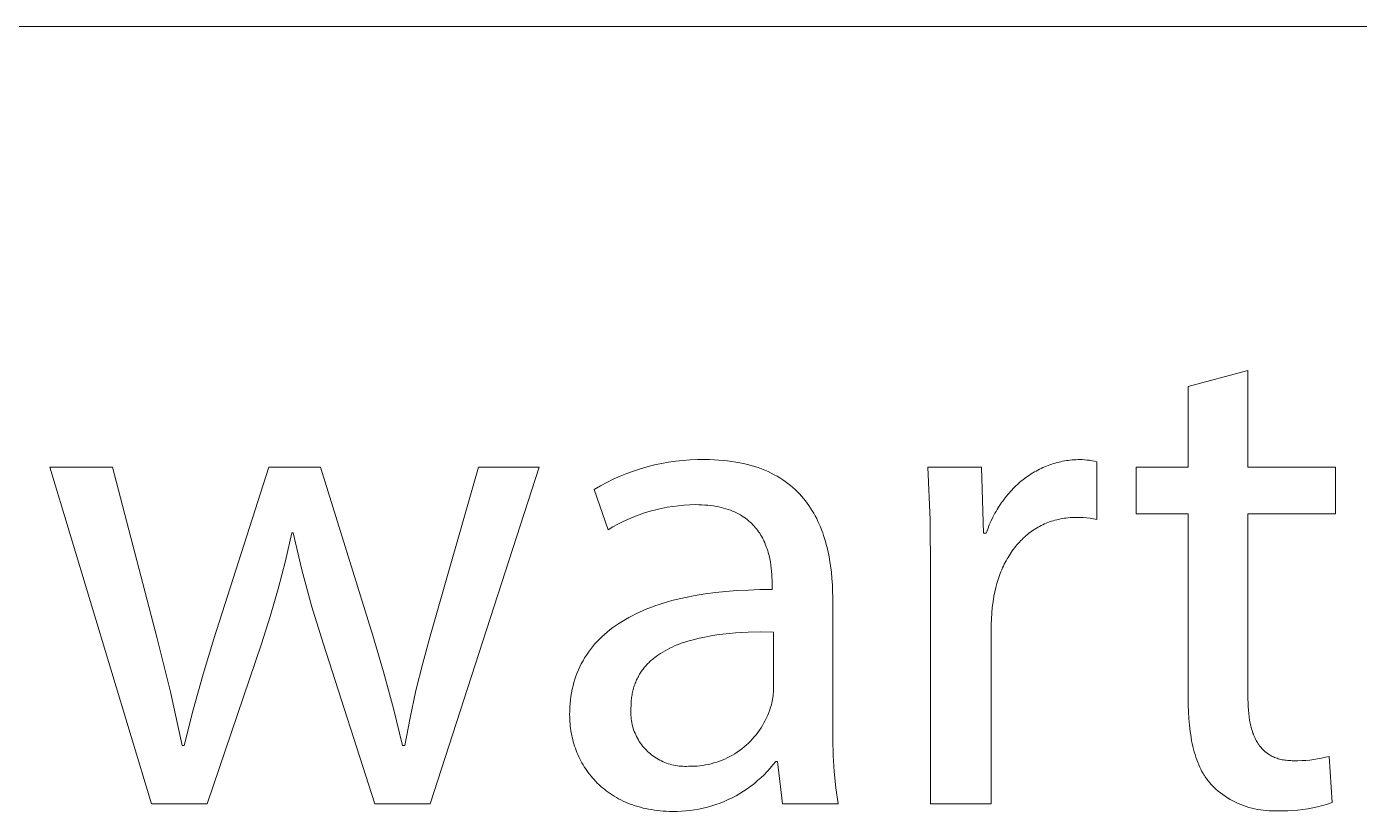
# Model space of a CAD drawing. Header units: millimetres. Extents: x -2163 to 4354, y -841 to 3711.
# Drawn here: x 2590.5 to 2715.5, y -732.8 to -659.2 of the extents above; entities that cross this region are included whole.
import ezdxf

# ---------------------------------------------------------------- set-up
doc = ezdxf.new("R2010")
doc.units = ezdxf.units.MM
doc.header["$MEASUREMENT"] = 0
doc.layers.add('Domyślny', color=7, linetype='Continuous', true_color=0x000000)

msp = doc.modelspace()

# ---------------------------------------------------------------- linework, layer by layer
at = {"layer": 'Domyślny', "color": 18, "lineweight": 15, "true_color": 0x000000}
for p, q in [((1891.21, -659.19), (4347.68, -659.19)), ((2699.44, -692.96), (2705.04, -691.46)), ((2705.04, -691.46), (2705.04, -700.53)), ((2699.44, -700.53), (2699.44, -692.96)), ((2650.04, -700.18), (2650.71, -700.06)), ((2650.71, -700.06), (2651.38, -699.96)), ((2651.38, -699.96), (2652.06, -699.89)), ((2652.06, -699.89), (2652.74, -699.84)), ((2652.74, -699.84), (2653.42, -699.82)), ((2653.42, -699.82), (2654.1, -699.81)), ((2654.1, -699.81), (2654.54, -699.82)), ((2654.54, -699.82), (2654.98, -699.83)), ((2654.98, -699.83), (2655.4, -699.86)), ((2655.4, -699.86), (2655.82, -699.89)), ((2655.82, -699.89), (2656.22, -699.93)), ((2656.22, -699.93), (2656.62, -699.98)), ((2656.62, -699.98), (2657, -700.04)), ((2657, -700.04), (2657.38, -700.11)), ((2687.15, -700.09), (2687.33, -700.05)), ((2687.33, -700.05), (2687.5, -700.01)), ((2687.5, -700.01), (2687.67, -699.97)), ((2687.67, -699.97), (2687.85, -699.94)), ((2687.85, -699.94), (2688.02, -699.91)), ((2688.02, -699.91), (2688.2, -699.89)), ((2688.2, -699.89), (2688.37, -699.87)), ((2688.37, -699.87), (2688.55, -699.85)), ((2688.55, -699.85), (2688.73, -699.84)), ((2688.73, -699.84), (2688.91, -699.83)), ((2688.91, -699.83), (2689.09, -699.82)), ((2689.09, -699.82), (2689.27, -699.82)), ((2689.27, -699.82), (2689.5, -699.82)), ((2689.5, -699.82), (2689.73, -699.84)), ((2689.73, -699.84), (2689.97, -699.86)), ((2689.97, -699.86), (2690.2, -699.88)), ((2690.2, -699.88), (2690.43, -699.92)), ((2690.43, -699.92), (2690.66, -699.96)), ((2690.66, -699.96), (2690.89, -700.01)), ((2690.89, -700.01), (2690.89, -705.42)), ((2602.2, -732.1), (2592.67, -700.53)), ((2592.67, -700.53), (2598.53, -700.53)), ((2598.53, -700.53), (2602.72, -716.59)), ((2608.06, -716.63), (2613.22, -700.53)), ((2613.22, -700.53), (2618.04, -700.53)), ((2618.04, -700.53), (2622.95, -716.33)), ((2628.35, -716.37), (2632.86, -700.53)), ((2638.55, -700.53), (2628.35, -732.1)), ((2632.86, -700.53), (2638.55, -700.53)), ((2646.15, -701.38), (2646.78, -701.12)), ((2646.78, -701.12), (2647.41, -700.89)), ((2647.41, -700.89), (2648.06, -700.68)), ((2648.06, -700.68), (2648.71, -700.49)), ((2648.71, -700.49), (2649.37, -700.32)), ((2649.37, -700.32), (2650.04, -700.18)), ((2657.38, -700.11), (2657.74, -700.19)), ((2657.74, -700.19), (2658.1, -700.27)), ((2658.1, -700.27), (2658.44, -700.36)), ((2658.44, -700.36), (2658.78, -700.46)), ((2658.78, -700.46), (2659.11, -700.57)), ((2659.11, -700.57), (2659.43, -700.69)), ((2659.43, -700.69), (2659.74, -700.81)), ((2659.74, -700.81), (2660.04, -700.94)), ((2660.04, -700.94), (2660.33, -701.08)), ((2660.33, -701.08), (2660.61, -701.23)), ((2660.61, -701.23), (2660.88, -701.38)), ((2675.24, -705.46), (2675.03, -700.53)), ((2675.03, -700.53), (2680.06, -700.53)), ((2680.06, -700.53), (2680.26, -706.72)), ((2684.42, -701.36), (2684.57, -701.26)), ((2684.57, -701.26), (2684.72, -701.16)), ((2684.72, -701.16), (2684.88, -701.06)), ((2684.88, -701.06), (2685.03, -700.97)), ((2685.03, -700.97), (2685.19, -700.89)), ((2685.19, -700.89), (2685.34, -700.8)), ((2685.34, -700.8), (2685.5, -700.72)), ((2685.5, -700.72), (2685.66, -700.64)), ((2685.66, -700.64), (2685.82, -700.57)), ((2685.82, -700.57), (2685.99, -700.49)), ((2685.99, -700.49), (2686.15, -700.43)), ((2686.15, -700.43), (2686.31, -700.36)), ((2686.31, -700.36), (2686.48, -700.3)), ((2686.48, -700.3), (2686.65, -700.24)), ((2686.65, -700.24), (2686.81, -700.19)), ((2686.81, -700.19), (2686.98, -700.14)), ((2686.98, -700.14), (2687.15, -700.09)), ((2694.56, -704.9), (2694.56, -700.53)), ((2694.56, -700.53), (2699.44, -700.53)), ((2705.04, -700.53), (2713.27, -700.53)), ((2713.27, -700.53), (2713.27, -704.9)), ((2643.72, -702.61), (2644.31, -702.27)), ((2644.31, -702.27), (2644.91, -701.95)), ((2644.91, -701.95), (2645.52, -701.65)), ((2645.52, -701.65), (2646.15, -701.38)), ((2660.88, -701.38), (2661.15, -701.54)), ((2661.15, -701.54), (2661.41, -701.7)), ((2661.41, -701.7), (2661.65, -701.87)), ((2661.65, -701.87), (2661.89, -702.05)), ((2661.89, -702.05), (2662.13, -702.23)), ((2662.13, -702.23), (2662.35, -702.42)), ((2662.35, -702.42), (2662.57, -702.62)), ((2682.9, -702.68), (2683.03, -702.54)), ((2683.03, -702.54), (2683.16, -702.41)), ((2683.16, -702.41), (2683.29, -702.28)), ((2683.29, -702.28), (2683.43, -702.15)), ((2683.43, -702.15), (2683.56, -702.03)), ((2683.56, -702.03), (2683.7, -701.91)), ((2683.7, -701.91), (2683.84, -701.79)), ((2683.84, -701.79), (2683.99, -701.68)), ((2683.99, -701.68), (2684.13, -701.57)), ((2684.13, -701.57), (2684.28, -701.46)), ((2684.28, -701.46), (2684.42, -701.36)), ((2645.03, -706.41), (2643.72, -702.61)), ((2662.57, -702.62), (2662.78, -702.82)), ((2662.78, -702.82), (2662.98, -703.03)), ((2662.98, -703.03), (2663.17, -703.24)), ((2663.17, -703.24), (2663.36, -703.46)), ((2663.36, -703.46), (2663.54, -703.68)), ((2663.54, -703.68), (2663.71, -703.9)), ((2681.94, -703.85), (2682.05, -703.7)), ((2682.05, -703.7), (2682.17, -703.54)), ((2682.17, -703.54), (2682.28, -703.39)), ((2682.28, -703.39), (2682.4, -703.24)), ((2682.4, -703.24), (2682.52, -703.1)), ((2682.52, -703.1), (2682.65, -702.95)), ((2682.65, -702.95), (2682.77, -702.81)), ((2682.77, -702.81), (2682.9, -702.68)), ((2647.94, -704.99), (2647.44, -705.19)), ((2648.46, -704.82), (2647.94, -704.99)), ((2648.97, -704.66), (2648.46, -704.82)), ((2649.5, -704.52), (2648.97, -704.66)), ((2650.02, -704.39), (2649.5, -704.52)), ((2650.56, -704.29), (2650.02, -704.39)), ((2651.09, -704.2), (2650.56, -704.29)), ((2651.63, -704.14), (2651.09, -704.2)), ((2652.17, -704.09), (2651.63, -704.14)), ((2652.71, -704.06), (2652.17, -704.09)), ((2653.25, -704.04), (2652.71, -704.06)), ((2653.55, -704.05), (2653.25, -704.04)), ((2653.84, -704.06), (2653.55, -704.05)), ((2654.12, -704.08), (2653.84, -704.06)), ((2654.39, -704.1), (2654.12, -704.08)), ((2654.66, -704.13), (2654.39, -704.1)), ((2654.92, -704.16), (2654.66, -704.13)), ((2655.17, -704.2), (2654.92, -704.16)), ((2655.41, -704.25), (2655.17, -704.2)), ((2655.64, -704.31), (2655.41, -704.25)), ((2655.87, -704.36), (2655.64, -704.31)), ((2656.09, -704.43), (2655.87, -704.36)), ((2656.3, -704.5), (2656.09, -704.43)), ((2656.51, -704.57), (2656.3, -704.5)), ((2656.71, -704.65), (2656.51, -704.57)), ((2656.9, -704.73), (2656.71, -704.65)), ((2657.09, -704.82), (2656.9, -704.73)), ((2657.27, -704.91), (2657.09, -704.82)), ((2657.44, -705.01), (2657.27, -704.91)), ((2657.61, -705.11), (2657.44, -705.01)), ((2663.71, -703.9), (2663.87, -704.13)), ((2663.87, -704.13), (2664.03, -704.37)), ((2664.03, -704.37), (2664.18, -704.61)), ((2664.18, -704.61), (2664.33, -704.85)), ((2664.33, -704.85), (2664.46, -705.1)), ((2681.13, -705.21), (2681.23, -705.03)), ((2681.23, -705.03), (2681.32, -704.85)), ((2681.32, -704.85), (2681.42, -704.68)), ((2681.42, -704.68), (2681.52, -704.51)), ((2681.52, -704.51), (2681.62, -704.34)), ((2681.62, -704.34), (2681.72, -704.18)), ((2681.72, -704.18), (2681.83, -704.01)), ((2681.83, -704.01), (2681.94, -703.85)), ((2699.44, -704.9), (2694.56, -704.9)), ((2699.44, -722.13), (2699.44, -704.9)), ((2713.27, -704.9), (2705.04, -704.9)), ((2705.04, -704.9), (2705.04, -721.93)), ((2645.49, -706.13), (2645.03, -706.41)), ((2645.96, -705.87), (2645.49, -706.13)), ((2646.45, -705.63), (2645.96, -705.87)), ((2646.94, -705.4), (2646.45, -705.63)), ((2647.44, -705.19), (2646.94, -705.4)), ((2657.77, -705.22), (2657.61, -705.11)), ((2657.92, -705.32), (2657.77, -705.22)), ((2658.07, -705.44), (2657.92, -705.32)), ((2658.21, -705.55), (2658.07, -705.44)), ((2658.35, -705.67), (2658.21, -705.55)), ((2658.48, -705.79), (2658.35, -705.67)), ((2658.6, -705.92), (2658.48, -705.79)), ((2658.72, -706.05), (2658.6, -705.92)), ((2658.84, -706.18), (2658.72, -706.05)), ((2658.95, -706.31), (2658.84, -706.18)), ((2659.05, -706.45), (2658.95, -706.31)), ((2664.46, -705.1), (2664.6, -705.35)), ((2664.6, -705.35), (2664.72, -705.61)), ((2664.72, -705.61), (2664.84, -705.87)), ((2664.84, -705.87), (2664.95, -706.13)), ((2664.95, -706.13), (2665.06, -706.4)), ((2675.29, -710.39), (2675.24, -705.46)), ((2680.64, -706.33), (2680.79, -705.94)), ((2680.79, -705.94), (2680.96, -705.57)), ((2680.96, -705.57), (2681.13, -705.21)), ((2685.21, -706.25), (2685.06, -706.34)), ((2685.36, -706.16), (2685.21, -706.25)), ((2685.51, -706.08), (2685.36, -706.16)), ((2685.66, -706), (2685.51, -706.08)), ((2685.81, -705.92), (2685.66, -706)), ((2685.97, -705.85), (2685.81, -705.92)), ((2686.13, -705.79), (2685.97, -705.85)), ((2686.29, -705.72), (2686.13, -705.79)), ((2686.45, -705.66), (2686.29, -705.72)), ((2686.62, -705.6), (2686.45, -705.66)), ((2686.78, -705.55), (2686.62, -705.6)), ((2686.95, -705.5), (2686.78, -705.55)), ((2687.12, -705.46), (2686.95, -705.5)), ((2687.3, -705.42), (2687.12, -705.46)), ((2687.47, -705.38), (2687.3, -705.42)), ((2687.65, -705.35), (2687.47, -705.38)), ((2687.83, -705.32), (2687.65, -705.35)), ((2688.01, -705.3), (2687.83, -705.32)), ((2688.19, -705.28), (2688.01, -705.3)), ((2688.37, -705.26), (2688.19, -705.28)), ((2688.56, -705.25), (2688.37, -705.26)), ((2688.75, -705.24), (2688.56, -705.25)), ((2688.94, -705.24), (2688.75, -705.24)), ((2689.27, -705.25), (2688.94, -705.24)), ((2689.59, -705.26), (2689.27, -705.25)), ((2689.92, -705.28), (2689.59, -705.26)), ((2690.25, -705.32), (2689.92, -705.28)), ((2690.57, -705.36), (2690.25, -705.32)), ((2690.89, -705.42), (2690.57, -705.36)), ((2615.35, -706.67), (2614.76, -709.31)), ((2615.48, -706.67), (2615.35, -706.67)), ((2616.31, -710.16), (2615.48, -706.67)), ((2659.15, -706.58), (2659.05, -706.45)), ((2659.25, -706.72), (2659.15, -706.58)), ((2659.34, -706.87), (2659.25, -706.72)), ((2659.42, -707.01), (2659.34, -706.87)), ((2659.5, -707.16), (2659.42, -707.01)), ((2659.58, -707.3), (2659.5, -707.16)), ((2659.65, -707.45), (2659.58, -707.3)), ((2659.72, -707.6), (2659.65, -707.45)), ((2665.06, -706.4), (2665.16, -706.67)), ((2665.16, -706.67), (2665.25, -706.94)), ((2665.25, -706.94), (2665.34, -707.21)), ((2665.34, -707.21), (2665.43, -707.49)), ((2665.43, -707.49), (2665.5, -707.77)), ((2680.26, -706.72), (2680.5, -706.72)), ((2680.5, -706.72), (2680.64, -706.33)), ((2683.61, -707.55), (2683.5, -707.68)), ((2683.73, -707.43), (2683.61, -707.55)), ((2683.86, -707.3), (2683.73, -707.43)), ((2683.98, -707.18), (2683.86, -707.3)), ((2684.11, -707.07), (2683.98, -707.18)), ((2684.24, -706.95), (2684.11, -707.07)), ((2684.37, -706.84), (2684.24, -706.95)), ((2684.5, -706.73), (2684.37, -706.84)), ((2684.64, -706.63), (2684.5, -706.73)), ((2684.78, -706.53), (2684.64, -706.63)), ((2684.92, -706.43), (2684.78, -706.53)), ((2685.06, -706.34), (2684.92, -706.43)), ((2659.78, -707.75), (2659.72, -707.6)), ((2659.84, -707.9), (2659.78, -707.75)), ((2659.9, -708.05), (2659.84, -707.9)), ((2659.95, -708.2), (2659.9, -708.05)), ((2660, -708.36), (2659.95, -708.2)), ((2660.05, -708.51), (2660, -708.36)), ((2660.09, -708.66), (2660.05, -708.51)), ((2660.13, -708.81), (2660.09, -708.66)), ((2660.17, -708.96), (2660.13, -708.81)), ((2665.5, -707.77), (2665.58, -708.05)), ((2665.58, -708.05), (2665.64, -708.34)), ((2665.64, -708.34), (2665.71, -708.62)), ((2665.71, -708.62), (2665.76, -708.91)), ((2682.74, -708.68), (2682.64, -708.83)), ((2682.84, -708.53), (2682.74, -708.68)), ((2682.95, -708.38), (2682.84, -708.53)), ((2683.05, -708.23), (2682.95, -708.38)), ((2683.16, -708.09), (2683.05, -708.23)), ((2683.27, -707.95), (2683.16, -708.09)), ((2683.38, -707.82), (2683.27, -707.95)), ((2683.5, -707.68), (2683.38, -707.82)), ((2614.76, -709.31), (2614.09, -711.93)), ((2660.2, -709.12), (2660.17, -708.96)), ((2660.26, -709.42), (2660.2, -709.12)), ((2660.3, -709.72), (2660.26, -709.42)), ((2660.34, -710.01), (2660.3, -709.72)), ((2660.37, -710.3), (2660.34, -710.01)), ((2665.76, -708.91), (2665.81, -709.2)), ((2665.81, -709.2), (2665.9, -709.78)), ((2665.9, -709.78), (2665.98, -710.37)), ((2682.03, -709.98), (2681.96, -710.15)), ((2682.11, -709.81), (2682.03, -709.98)), ((2682.2, -709.64), (2682.11, -709.81)), ((2682.28, -709.47), (2682.2, -709.64)), ((2682.37, -709.31), (2682.28, -709.47)), ((2682.46, -709.14), (2682.37, -709.31)), ((2682.55, -708.99), (2682.46, -709.14)), ((2682.64, -708.83), (2682.55, -708.99)), ((2617.25, -713.62), (2616.31, -710.16)), ((2660.39, -710.58), (2660.37, -710.3)), ((2660.4, -710.85), (2660.39, -710.58)), ((2660.41, -711.11), (2660.4, -710.85)), ((2660.41, -711.36), (2660.41, -711.11)), ((2665.98, -710.37), (2666.03, -710.96)), ((2666.03, -710.96), (2666.07, -711.56)), ((2675.29, -732.11), (2675.29, -710.39)), ((2681.62, -711.06), (2681.5, -711.44)), ((2681.74, -710.69), (2681.62, -711.06)), ((2681.81, -710.51), (2681.74, -710.69)), ((2681.88, -710.33), (2681.81, -710.51)), ((2681.96, -710.15), (2681.88, -710.33)), ((2614.09, -711.93), (2613.34, -714.53)), ((2652.3, -712.74), (2653.2, -712.57)), ((2653.2, -712.57), (2654.13, -712.42)), ((2654.13, -712.42), (2655.1, -712.29)), ((2655.1, -712.29), (2656.09, -712.18)), ((2656.09, -712.18), (2657.12, -712.1)), ((2657.12, -712.1), (2658.19, -712.05)), ((2658.19, -712.05), (2659.28, -712.01)), ((2659.28, -712.01), (2660.41, -712.01)), ((2660.41, -712.01), (2660.41, -711.36)), ((2666.07, -711.56), (2666.09, -712.15)), ((2666.09, -712.15), (2666.1, -712.75)), ((2681.3, -712.22), (2681.21, -712.62)), ((2681.39, -711.82), (2681.3, -712.22)), ((2681.5, -711.44), (2681.39, -711.82)), ((2618.3, -717.05), (2617.25, -713.62)), ((2648.68, -713.83), (2649.04, -713.69)), ((2649.04, -713.69), (2649.42, -713.55)), ((2649.42, -713.55), (2649.81, -713.42)), ((2649.81, -713.42), (2650.2, -713.29)), ((2650.2, -713.29), (2650.6, -713.17)), ((2650.6, -713.17), (2651.01, -713.05)), ((2651.01, -713.05), (2651.43, -712.94)), ((2651.43, -712.94), (2652.3, -712.74)), ((2666.1, -712.75), (2666.1, -724.55)), ((2681.07, -713.68), (2681.03, -714.22)), ((2681.14, -713.15), (2681.07, -713.68)), ((2681.21, -712.62), (2681.14, -713.15)), ((2613.34, -714.53), (2612.51, -717.11)), ((2646.05, -715.19), (2646.34, -715)), ((2646.34, -715), (2646.65, -714.81)), ((2646.65, -714.81), (2646.97, -714.64)), ((2646.97, -714.64), (2647.29, -714.46)), ((2647.29, -714.46), (2647.62, -714.3)), ((2647.62, -714.3), (2647.97, -714.14)), ((2647.97, -714.14), (2648.32, -713.98)), ((2648.32, -713.98), (2648.68, -713.83)), ((2680.99, -714.75), (2680.98, -715.29)), ((2681.03, -714.22), (2680.99, -714.75)), ((2644.45, -716.44), (2644.69, -716.22)), ((2644.69, -716.22), (2644.95, -716)), ((2644.95, -716), (2645.21, -715.79)), ((2645.21, -715.79), (2645.48, -715.58)), ((2645.48, -715.58), (2645.76, -715.38)), ((2645.76, -715.38), (2646.05, -715.19)), ((2655.23, -716.27), (2654.66, -716.36)), ((2655.81, -716.19), (2655.23, -716.27)), ((2656.39, -716.13), (2655.81, -716.19)), ((2656.98, -716.08), (2656.39, -716.13)), ((2657.57, -716.05), (2656.98, -716.08)), ((2658.17, -716.02), (2657.57, -716.05)), ((2659.36, -715.99), (2658.17, -716.02)), ((2660.54, -716), (2659.36, -715.99)), ((2660.54, -721.47), (2660.54, -716)), ((2680.98, -715.29), (2680.98, -732.11)), ((2602.72, -716.59), (2603.97, -721.59)), ((2607.05, -719.94), (2608.06, -716.63)), ((2612.51, -717.11), (2607.41, -732.1)), ((2623.14, -732.1), (2618.3, -717.05)), ((2622.95, -716.33), (2623.97, -719.74)), ((2627.64, -718.91), (2628.35, -716.37)), ((2643.37, -717.64), (2643.57, -717.39)), ((2643.57, -717.39), (2643.77, -717.14)), ((2643.77, -717.14), (2643.99, -716.9)), ((2643.99, -716.9), (2644.22, -716.67)), ((2644.22, -716.67), (2644.45, -716.44)), ((2650.81, -717.52), (2650.59, -717.63)), ((2651.04, -717.41), (2650.81, -717.52)), ((2651.27, -717.3), (2651.04, -717.41)), ((2651.51, -717.21), (2651.27, -717.3)), ((2651.75, -717.11), (2651.51, -717.21)), ((2651.99, -717.02), (2651.75, -717.11)), ((2652.24, -716.94), (2651.99, -717.02)), ((2652.5, -716.86), (2652.24, -716.94)), ((2652.76, -716.78), (2652.5, -716.86)), ((2653.02, -716.71), (2652.76, -716.78)), ((2653.56, -716.58), (2653.02, -716.71)), ((2654.1, -716.46), (2653.56, -716.58)), ((2654.66, -716.36), (2654.1, -716.46)), ((2642.52, -718.97), (2642.68, -718.69)), ((2642.68, -718.69), (2642.83, -718.42)), ((2642.83, -718.42), (2643, -718.15)), ((2643, -718.15), (2643.18, -717.89)), ((2643.18, -717.89), (2643.37, -717.64)), ((2648.93, -718.79), (2648.84, -718.87)), ((2649.01, -718.71), (2648.93, -718.79)), ((2649.1, -718.64), (2649.01, -718.71)), ((2649.19, -718.56), (2649.1, -718.64)), ((2649.28, -718.48), (2649.19, -718.56)), ((2649.37, -718.41), (2649.28, -718.48)), ((2649.56, -718.27), (2649.37, -718.41)), ((2649.75, -718.13), (2649.56, -718.27)), ((2649.95, -718), (2649.75, -718.13)), ((2650.16, -717.87), (2649.95, -718)), ((2650.37, -717.75), (2650.16, -717.87)), ((2650.59, -717.63), (2650.37, -717.75)), ((2606.12, -723.28), (2607.05, -719.94)), ((2623.97, -719.74), (2624.91, -723.18)), ((2627.01, -721.47), (2627.64, -718.91)), ((2642.02, -720.13), (2642.13, -719.83)), ((2642.13, -719.83), (2642.25, -719.54)), ((2642.25, -719.54), (2642.38, -719.25)), ((2642.38, -719.25), (2642.52, -718.97)), ((2647.93, -720.06), (2647.87, -720.16)), ((2647.99, -719.96), (2647.93, -720.06)), ((2648.05, -719.86), (2647.99, -719.96)), ((2648.11, -719.76), (2648.05, -719.86)), ((2648.17, -719.67), (2648.11, -719.76)), ((2648.24, -719.57), (2648.17, -719.67)), ((2648.31, -719.48), (2648.24, -719.57)), ((2648.38, -719.39), (2648.31, -719.48)), ((2648.45, -719.3), (2648.38, -719.39)), ((2648.53, -719.21), (2648.45, -719.3)), ((2648.6, -719.12), (2648.53, -719.21)), ((2648.68, -719.04), (2648.6, -719.12)), ((2648.76, -718.96), (2648.68, -719.04)), ((2648.84, -718.87), (2648.76, -718.96)), ((2641.67, -721.37), (2641.74, -721.05)), ((2641.74, -721.05), (2641.82, -720.74)), ((2641.82, -720.74), (2641.92, -720.43)), ((2641.92, -720.43), (2642.02, -720.13)), ((2647.42, -721.26), (2647.39, -721.38)), ((2647.45, -721.15), (2647.42, -721.26)), ((2647.49, -721.03), (2647.45, -721.15)), ((2647.53, -720.92), (2647.49, -721.03)), ((2647.57, -720.8), (2647.53, -720.92)), ((2647.62, -720.69), (2647.57, -720.8)), ((2647.66, -720.58), (2647.62, -720.69)), ((2647.71, -720.47), (2647.66, -720.58)), ((2647.76, -720.37), (2647.71, -720.47)), ((2647.82, -720.26), (2647.76, -720.37)), ((2647.87, -720.16), (2647.82, -720.26)), ((2603.97, -721.59), (2605.07, -726.64)), ((2626.45, -724.05), (2627.01, -721.47)), ((2641.47, -722.7), (2641.5, -722.36)), ((2641.5, -722.36), (2641.55, -722.03)), ((2641.55, -722.03), (2641.6, -721.7)), ((2641.6, -721.7), (2641.67, -721.37)), ((2647.21, -722.4), (2647.19, -722.54)), ((2647.19, -722.54), (2647.19, -722.68)), ((2647.22, -722.27), (2647.21, -722.4)), ((2647.24, -722.14), (2647.22, -722.27)), ((2647.25, -722.01), (2647.24, -722.14)), ((2647.28, -721.88), (2647.25, -722.01)), ((2647.3, -721.75), (2647.28, -721.88)), ((2647.33, -721.63), (2647.3, -721.75)), ((2647.35, -721.51), (2647.33, -721.63)), ((2647.39, -721.38), (2647.35, -721.51)), ((2660.39, -722.65), (2660.43, -722.48)), ((2660.43, -722.48), (2660.46, -722.31)), ((2660.46, -722.31), (2660.49, -722.15)), ((2660.49, -722.15), (2660.51, -721.98)), ((2660.51, -721.98), (2660.53, -721.81)), ((2660.53, -721.81), (2660.54, -721.64)), ((2660.54, -721.64), (2660.54, -721.47)), ((2699.45, -722.81), (2699.44, -722.13)), ((2705.04, -721.93), (2705.05, -722.29)), ((2705.05, -722.29), (2705.06, -722.64)), ((2605.28, -726.64), (2606.12, -723.28)), ((2624.91, -723.18), (2625.75, -726.64)), ((2641.42, -723.75), (2641.43, -723.39)), ((2641.43, -723.96), (2641.42, -723.75)), ((2641.43, -723.39), (2641.44, -723.04)), ((2641.44, -723.04), (2641.47, -722.7)), ((2647.17, -723.1), (2647.16, -723.27)), ((2647.16, -723.27), (2647.16, -723.45)), ((2647.16, -723.45), (2647.16, -723.62)), ((2647.16, -723.62), (2647.16, -723.8)), ((2647.16, -723.8), (2647.18, -723.97)), ((2647.18, -722.95), (2647.17, -723.1)), ((2647.19, -722.68), (2647.18, -722.81)), ((2647.18, -722.81), (2647.18, -722.95)), ((2659.89, -724.04), (2660, -723.79)), ((2660, -723.79), (2660.1, -723.54)), ((2660.1, -723.54), (2660.19, -723.29)), ((2660.19, -723.29), (2660.25, -723.13)), ((2660.25, -723.13), (2660.3, -722.97)), ((2660.3, -722.97), (2660.35, -722.81)), ((2660.35, -722.81), (2660.39, -722.65)), ((2699.47, -723.47), (2699.45, -722.81)), ((2699.51, -724.12), (2699.47, -723.47)), ((2705.06, -722.64), (2705.07, -722.98)), ((2705.07, -722.98), (2705.1, -723.32)), ((2705.1, -723.32), (2705.13, -723.64)), ((2705.13, -723.64), (2705.17, -723.95)), ((2625.96, -726.64), (2626.45, -724.05)), ((2641.43, -724.18), (2641.43, -723.96)), ((2641.44, -724.39), (2641.43, -724.18)), ((2641.46, -724.6), (2641.44, -724.39)), ((2641.48, -724.82), (2641.46, -724.6)), ((2641.51, -725.03), (2641.48, -724.82)), ((2641.54, -725.24), (2641.51, -725.03)), ((2647.18, -723.97), (2647.2, -724.14)), ((2647.2, -724.14), (2647.22, -724.32)), ((2647.22, -724.32), (2647.25, -724.49)), ((2647.25, -724.49), (2647.29, -724.66)), ((2647.29, -724.66), (2647.33, -724.83)), ((2647.33, -724.83), (2647.38, -725)), ((2647.38, -725), (2647.43, -725.16)), ((2659.23, -725.2), (2659.38, -724.98)), ((2659.38, -724.98), (2659.52, -724.75)), ((2659.52, -724.75), (2659.65, -724.52)), ((2659.65, -724.52), (2659.78, -724.28)), ((2659.78, -724.28), (2659.89, -724.04)), ((2666.1, -724.55), (2666.1, -726.07)), ((2699.56, -724.74), (2699.51, -724.12)), ((2699.63, -725.34), (2699.56, -724.74)), ((2705.17, -723.95), (2705.21, -724.25)), ((2705.21, -724.25), (2705.27, -724.54)), ((2705.27, -724.54), (2705.3, -724.68)), ((2705.3, -724.68), (2705.33, -724.82)), ((2705.33, -724.82), (2705.37, -724.95)), ((2705.37, -724.95), (2705.4, -725.08)), ((2641.58, -725.45), (2641.54, -725.24)), ((2641.62, -725.66), (2641.58, -725.45)), ((2641.66, -725.87), (2641.62, -725.66)), ((2641.71, -726.08), (2641.66, -725.87)), ((2641.77, -726.29), (2641.71, -726.08)), ((2641.83, -726.49), (2641.77, -726.29)), ((2647.43, -725.16), (2647.49, -725.33)), ((2647.49, -725.33), (2647.56, -725.49)), ((2647.56, -725.49), (2647.63, -725.65)), ((2647.63, -725.65), (2647.7, -725.81)), ((2647.7, -725.81), (2647.79, -725.96)), ((2647.79, -725.96), (2647.87, -726.11)), ((2647.87, -726.11), (2647.96, -726.26)), ((2647.96, -726.26), (2648.06, -726.41)), ((2658.19, -726.43), (2658.38, -726.24)), ((2658.38, -726.24), (2658.56, -726.04)), ((2658.56, -726.04), (2658.74, -725.84)), ((2658.74, -725.84), (2658.91, -725.63)), ((2658.91, -725.63), (2659.07, -725.42)), ((2659.07, -725.42), (2659.23, -725.2)), ((2666.1, -726.07), (2666.15, -727.58)), ((2699.68, -725.63), (2699.63, -725.34)), ((2699.72, -725.91), (2699.68, -725.63)), ((2699.77, -726.19), (2699.72, -725.91)), ((2699.83, -726.46), (2699.77, -726.19)), ((2705.4, -725.08), (2705.44, -725.22)), ((2705.44, -725.22), (2705.48, -725.34)), ((2705.48, -725.34), (2705.52, -725.47)), ((2705.52, -725.47), (2705.57, -725.59)), ((2705.57, -725.59), (2705.62, -725.71)), ((2705.62, -725.71), (2705.66, -725.83)), ((2705.66, -725.83), (2705.72, -725.94)), ((2705.72, -725.94), (2705.77, -726.05)), ((2705.77, -726.05), (2705.83, -726.16)), ((2705.83, -726.16), (2705.88, -726.26)), ((2705.88, -726.26), (2705.94, -726.37)), ((2605.07, -726.64), (2605.28, -726.64)), ((2625.75, -726.64), (2625.96, -726.64)), ((2641.89, -726.69), (2641.83, -726.49)), ((2641.96, -726.9), (2641.89, -726.69)), ((2642.03, -727.1), (2641.96, -726.9)), ((2642.11, -727.3), (2642.03, -727.1)), ((2642.2, -727.49), (2642.11, -727.3)), ((2642.29, -727.69), (2642.2, -727.49)), ((2648.06, -726.41), (2648.16, -726.55)), ((2648.16, -726.55), (2648.27, -726.69)), ((2648.27, -726.69), (2648.38, -726.82)), ((2648.38, -726.82), (2648.5, -726.95)), ((2648.5, -726.95), (2648.62, -727.08)), ((2648.62, -727.08), (2648.74, -727.2)), ((2648.74, -727.2), (2648.87, -727.32)), ((2648.87, -727.32), (2649, -727.43)), ((2649, -727.43), (2649.14, -727.54)), ((2649.14, -727.54), (2649.28, -727.65)), ((2656.45, -727.68), (2656.69, -727.55)), ((2656.69, -727.55), (2656.92, -727.41)), ((2656.92, -727.41), (2657.14, -727.26)), ((2657.14, -727.26), (2657.36, -727.11)), ((2657.36, -727.11), (2657.58, -726.95)), ((2657.58, -726.95), (2657.79, -726.78)), ((2657.79, -726.78), (2657.99, -726.61)), ((2657.99, -726.61), (2658.19, -726.43)), ((2699.89, -726.73), (2699.83, -726.46)), ((2699.95, -726.99), (2699.89, -726.73)), ((2700.02, -727.25), (2699.95, -726.99)), ((2700.09, -727.5), (2700.02, -727.25)), ((2700.17, -727.74), (2700.09, -727.5)), ((2705.94, -726.37), (2706.01, -726.47)), ((2706.01, -726.47), (2706.07, -726.56)), ((2706.07, -726.56), (2706.14, -726.66)), ((2706.14, -726.66), (2706.21, -726.75)), ((2706.21, -726.75), (2706.28, -726.83)), ((2706.28, -726.83), (2706.35, -726.92)), ((2706.35, -726.92), (2706.43, -727)), ((2706.43, -727), (2706.51, -727.08)), ((2706.51, -727.08), (2706.59, -727.16)), ((2706.59, -727.16), (2706.68, -727.23)), ((2706.68, -727.23), (2706.72, -727.27)), ((2706.72, -727.27), (2706.76, -727.3)), ((2706.76, -727.3), (2706.81, -727.34)), ((2706.81, -727.34), (2706.85, -727.37)), ((2706.85, -727.37), (2706.9, -727.4)), ((2706.9, -727.4), (2706.95, -727.43)), ((2706.95, -727.43), (2706.99, -727.46)), ((2706.99, -727.46), (2707.04, -727.49)), ((2707.04, -727.49), (2707.14, -727.55)), ((2707.14, -727.55), (2707.24, -727.61)), ((2642.38, -727.88), (2642.29, -727.69)), ((2642.48, -728.07), (2642.38, -727.88)), ((2642.58, -728.26), (2642.48, -728.07)), ((2642.68, -728.45), (2642.58, -728.26)), ((2642.8, -728.63), (2642.68, -728.45)), ((2642.91, -728.81), (2642.8, -728.63)), ((2643.03, -728.99), (2642.91, -728.81)), ((2649.28, -727.65), (2649.43, -727.75)), ((2649.43, -727.75), (2649.57, -727.84)), ((2649.57, -727.84), (2649.72, -727.93)), ((2649.72, -727.93), (2649.88, -728.01)), ((2649.88, -728.01), (2650.03, -728.09)), ((2650.03, -728.09), (2650.19, -728.17)), ((2650.19, -728.17), (2650.35, -728.23)), ((2650.35, -728.23), (2650.52, -728.3)), ((2650.52, -728.3), (2650.68, -728.35)), ((2650.68, -728.35), (2650.85, -728.4)), ((2650.85, -728.4), (2651.02, -728.45)), ((2651.02, -728.45), (2651.19, -728.49)), ((2651.19, -728.49), (2651.36, -728.52)), ((2651.36, -728.52), (2651.53, -728.55)), ((2651.53, -728.55), (2651.7, -728.57)), ((2651.7, -728.57), (2651.88, -728.59)), ((2651.88, -728.59), (2652.05, -728.59)), ((2652.05, -728.59), (2652.23, -728.6)), ((2652.23, -728.6), (2652.4, -728.6)), ((2652.4, -728.6), (2652.58, -728.59)), ((2652.58, -728.59), (2652.85, -728.59)), ((2652.85, -728.59), (2653.11, -728.58)), ((2653.11, -728.58), (2653.38, -728.57)), ((2653.38, -728.57), (2653.65, -728.54)), ((2653.65, -728.54), (2653.91, -728.51)), ((2653.91, -728.51), (2654.18, -728.46)), ((2654.18, -728.46), (2654.44, -728.41)), ((2654.44, -728.41), (2654.7, -728.35)), ((2654.7, -728.35), (2654.96, -728.28)), ((2654.96, -728.28), (2655.22, -728.2)), ((2655.22, -728.2), (2655.47, -728.11)), ((2655.47, -728.11), (2655.72, -728.02)), ((2655.72, -728.02), (2655.97, -727.91)), ((2655.97, -727.91), (2656.21, -727.8)), ((2656.21, -727.8), (2656.45, -727.68)), ((2660.24, -728.77), (2659.96, -729.08)), ((2660.5, -728.46), (2660.24, -728.77)), ((2660.76, -728.13), (2660.5, -728.46)), ((2660.93, -728.13), (2660.76, -728.13)), ((2661.39, -732.1), (2660.93, -728.13)), ((2666.15, -727.58), (2666.25, -729.09)), ((2700.25, -727.98), (2700.17, -727.74)), ((2700.34, -728.21), (2700.25, -727.98)), ((2700.43, -728.44), (2700.34, -728.21)), ((2700.53, -728.66), (2700.43, -728.44)), ((2700.63, -728.87), (2700.53, -728.66)), ((2707.24, -727.61), (2707.34, -727.66)), ((2707.34, -727.66), (2707.45, -727.71)), ((2707.45, -727.71), (2707.55, -727.76)), ((2707.55, -727.76), (2707.66, -727.8)), ((2707.66, -727.8), (2707.78, -727.84)), ((2707.78, -727.84), (2707.89, -727.88)), ((2707.89, -727.88), (2708.01, -727.91)), ((2708.01, -727.91), (2708.14, -727.94)), ((2708.14, -727.94), (2708.26, -727.97)), ((2708.26, -727.97), (2708.39, -727.99)), ((2708.39, -727.99), (2708.52, -728.01)), ((2708.52, -728.01), (2708.65, -728.03)), ((2708.65, -728.03), (2708.79, -728.04)), ((2708.79, -728.04), (2708.93, -728.06)), ((2708.93, -728.06), (2709.07, -728.06)), ((2709.07, -728.06), (2709.21, -728.07)), ((2709.21, -728.07), (2709.36, -728.07)), ((2709.36, -728.07), (2709.73, -728.07)), ((2709.73, -728.07), (2710.11, -728.06)), ((2710.11, -728.06), (2710.48, -728.04)), ((2710.48, -728.04), (2710.85, -728.01)), ((2710.85, -728.01), (2711.22, -727.96)), ((2711.22, -727.96), (2711.59, -727.9)), ((2711.59, -727.9), (2711.96, -727.83)), ((2711.96, -727.83), (2712.32, -727.75)), ((2712.32, -727.75), (2712.68, -727.66)), ((2712.68, -727.66), (2712.94, -731.98)), ((2643.16, -729.17), (2643.03, -728.99)), ((2643.29, -729.34), (2643.16, -729.17)), ((2643.43, -729.51), (2643.29, -729.34)), ((2643.57, -729.68), (2643.43, -729.51)), ((2643.71, -729.84), (2643.57, -729.68)), ((2643.86, -730), (2643.71, -729.84)), ((2644.01, -730.16), (2643.86, -730)), ((2659.06, -729.94), (2658.75, -730.2)), ((2659.37, -729.66), (2659.06, -729.94)), ((2659.67, -729.38), (2659.37, -729.66)), ((2659.96, -729.08), (2659.67, -729.38)), ((2666.25, -729.09), (2666.4, -730.6)), ((2700.74, -729.08), (2700.63, -728.87)), ((2700.86, -729.28), (2700.74, -729.08)), ((2700.92, -729.38), (2700.86, -729.28)), ((2700.98, -729.47), (2700.92, -729.38)), ((2701.04, -729.57), (2700.98, -729.47)), ((2701.1, -729.66), (2701.04, -729.57)), ((2701.17, -729.75), (2701.1, -729.66)), ((2701.23, -729.84), (2701.17, -729.75)), ((2701.3, -729.93), (2701.23, -729.84)), ((2701.37, -730.02), (2701.3, -729.93)), ((2701.44, -730.1), (2701.37, -730.02)), ((2644.17, -730.31), (2644.01, -730.16)), ((2644.33, -730.46), (2644.17, -730.31)), ((2644.5, -730.61), (2644.33, -730.46)), ((2644.68, -730.75), (2644.5, -730.61)), ((2644.85, -730.89), (2644.68, -730.75)), ((2645.03, -731.03), (2644.85, -730.89)), ((2645.22, -731.16), (2645.03, -731.03)), ((2645.41, -731.28), (2645.22, -731.16)), ((2645.61, -731.41), (2645.41, -731.28)), ((2657.39, -731.15), (2657.03, -731.35)), ((2657.74, -730.93), (2657.39, -731.15)), ((2658.08, -730.7), (2657.74, -730.93)), ((2658.42, -730.46), (2658.08, -730.7)), ((2658.75, -730.2), (2658.42, -730.46)), ((2666.4, -730.6), (2666.6, -732.1)), ((2701.51, -730.19), (2701.44, -730.1)), ((2701.58, -730.27), (2701.51, -730.19)), ((2701.66, -730.35), (2701.58, -730.27)), ((2701.85, -730.54), (2701.66, -730.35)), ((2702.05, -730.73), (2701.85, -730.54)), ((2702.26, -730.91), (2702.05, -730.73)), ((2702.47, -731.08), (2702.26, -730.91)), ((2702.69, -731.25), (2702.47, -731.08)), ((2702.92, -731.41), (2702.69, -731.25)), ((2607.41, -732.1), (2602.2, -732.1)), ((2628.35, -732.1), (2623.14, -732.1)), ((2645.81, -731.52), (2645.61, -731.41)), ((2646.01, -731.64), (2645.81, -731.52)), ((2646.22, -731.75), (2646.01, -731.64)), ((2646.44, -731.85), (2646.22, -731.75)), ((2646.66, -731.95), (2646.44, -731.85)), ((2646.88, -732.05), (2646.66, -731.95)), ((2647.11, -732.14), (2646.88, -732.05)), ((2647.34, -732.22), (2647.11, -732.14)), ((2647.58, -732.3), (2647.34, -732.22)), ((2647.82, -732.37), (2647.58, -732.3)), ((2648.07, -732.44), (2647.82, -732.37)), ((2648.32, -732.51), (2648.07, -732.44)), ((2648.57, -732.56), (2648.32, -732.51)), ((2648.83, -732.62), (2648.57, -732.56)), ((2653.95, -732.52), (2653.55, -732.61)), ((2654.35, -732.42), (2653.95, -732.52)), ((2654.75, -732.31), (2654.35, -732.42)), ((2655.14, -732.19), (2654.75, -732.31)), ((2655.53, -732.04), (2655.14, -732.19)), ((2655.92, -731.89), (2655.53, -732.04)), ((2656.29, -731.72), (2655.92, -731.89)), ((2656.67, -731.54), (2656.29, -731.72)), ((2657.03, -731.35), (2656.67, -731.54)), ((2666.6, -732.1), (2661.39, -732.1)), ((2680.98, -732.11), (2675.29, -732.11)), ((2703.15, -731.56), (2702.92, -731.41)), ((2703.38, -731.7), (2703.15, -731.56)), ((2703.62, -731.83), (2703.38, -731.7)), ((2703.87, -731.96), (2703.62, -731.83)), ((2704.12, -732.08), (2703.87, -731.96)), ((2704.37, -732.18), (2704.12, -732.08)), ((2704.63, -732.28), (2704.37, -732.18)), ((2704.88, -732.37), (2704.63, -732.28)), ((2705.15, -732.45), (2704.88, -732.37)), ((2705.41, -732.53), (2705.15, -732.45)), ((2705.68, -732.59), (2705.41, -732.53)), ((2710.67, -732.57), (2710.21, -732.64)), ((2711.13, -732.48), (2710.67, -732.57)), ((2711.59, -732.38), (2711.13, -732.48)), ((2712.05, -732.26), (2711.59, -732.38)), ((2712.5, -732.13), (2712.05, -732.26)), ((2712.94, -731.98), (2712.5, -732.13)), ((2649.1, -732.66), (2648.83, -732.62)), ((2649.37, -732.7), (2649.1, -732.66)), ((2649.64, -732.74), (2649.37, -732.7)), ((2649.92, -732.77), (2649.64, -732.74)), ((2650.2, -732.79), (2649.92, -732.77)), ((2650.49, -732.81), (2650.2, -732.79)), ((2650.78, -732.82), (2650.49, -732.81)), ((2651.08, -732.82), (2650.78, -732.82)), ((2651.49, -732.82), (2651.08, -732.82)), ((2651.91, -732.81), (2651.49, -732.82)), ((2652.32, -732.78), (2651.91, -732.81)), ((2652.73, -732.74), (2652.32, -732.78)), ((2653.14, -732.68), (2652.73, -732.74)), ((2653.55, -732.61), (2653.14, -732.68)), ((2705.95, -732.64), (2705.68, -732.59)), ((2706.22, -732.69), (2705.95, -732.64)), ((2706.49, -732.72), (2706.22, -732.69)), ((2706.77, -732.75), (2706.49, -732.72)), ((2707.04, -732.77), (2706.77, -732.75)), ((2707.31, -732.77), (2707.04, -732.77)), ((2707.59, -732.77), (2707.31, -732.77)), ((2707.86, -732.76), (2707.59, -732.77)), ((2708.33, -732.77), (2707.86, -732.76)), ((2708.8, -732.76), (2708.33, -732.77)), ((2709.27, -732.74), (2708.8, -732.76)), ((2709.74, -732.7), (2709.27, -732.74)), ((2710.21, -732.64), (2709.74, -732.7))]:
    msp.add_line(p, q, dxfattribs=at)

doc.saveas('drawing.dxf')
